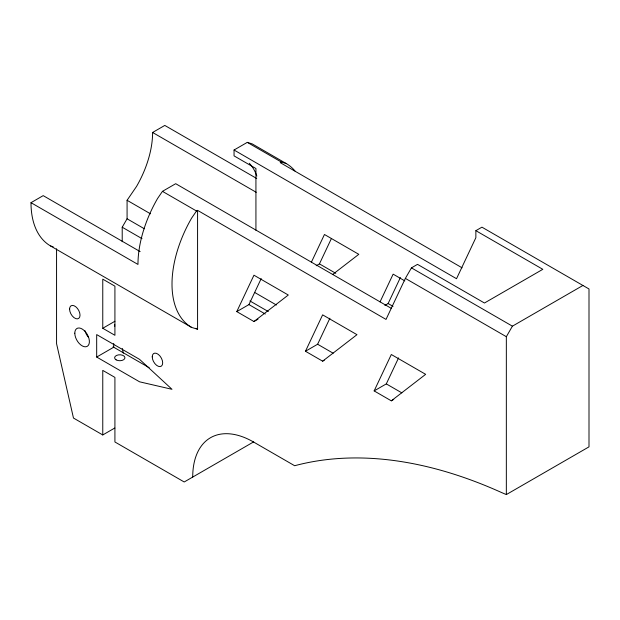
<?xml version="1.0" encoding="UTF-8"?>
<svg xmlns="http://www.w3.org/2000/svg" width="620" height="620" viewBox="0 0 620 620"><rect width="100%" height="100%" fill="white"/><g stroke="black" fill="none" stroke-linecap="round" stroke-linejoin="round"><path stroke-width="0.93" d="M140.143 251.604L43.199 195.633L31 202.678A94.612 54.622 -60 0 0 50.592 245.985L191.603 327.399L197.578 329.243L197.578 210.366L386.02 319.416L405.364 278.396L411.44 267.871L417.516 264.36L484.46 303.01L542.81 269.32L475.865 230.671L475.865 237.692L456.521 278.713L234.05 150.017L234.05 155.883L255.928 168.516L255.928 230.284M192.719 477.067A85.955 49.623 60 0 1 253.495 441.975L294.647 465.729A606.732 350.3 60 0 1 501.479 492.505L506.339 494.574L506.339 336.699L512.414 326.167L582.924 285.464M236.778 311.612L253.952 275.203L288.292 295.027L253.952 321.524L236.778 311.612L248.938 304.591L261.198 278.582M311.372 262.237L324.454 234.492L358.794 254.324L332.847 274.342M316.2 265.755L319.44 263.887L331.297 238.746M305.466 351.261L322.632 314.851L356.973 334.676L322.632 361.173L305.466 351.261L317.618 344.24L329.887 318.238M380.052 301.886L393.134 274.149L404.86 280.914M384.881 305.412L388.12 303.537L400.388 277.535M374.147 390.91L391.313 354.508L425.653 374.333L391.313 400.83L374.147 390.91L386.299 383.896L398.567 357.887M122.21 241.746L122.21 227.215L127.077 218.79L127.077 200.291L136.578 186.38A77.361 44.663 -60 0 0 152.605 132.471L164.796 125.426L256.726 178.498M391.569 308.512L175.7 183.698L162.456 191.347L157.565 198.501A94.612 54.622 -60 0 0 137.973 264.438L31 202.678M197.578 210.366L196.494 211.001L191.603 218.147A94.612 54.622 -60 0 0 191.603 327.399M234.05 150.017L247.287 142.368L252.177 143.879L286.215 163.525A94.612 54.622 -60 0 1 295.027 171.012M286.215 163.525L281.325 162.022L280.24 162.649L462.071 267.809M102.765 328.274L114.917 335.296L114.917 286.169L102.765 279.147L102.765 328.274L114.917 321.261M96.681 357.05L139.585 381.819L172.004 389.306L139.585 359.368L96.681 334.591L96.681 357.05L113.7 347.231L113.7 343.488M253.952 321.524L258.005 319.184M56.567 248.798L56.567 343.72L73.47 418.043L102.765 434.953L113.7 428.637A8.595 4.96 0 0 1 114.855 428.079M475.865 230.671L481.942 227.168L589 288.974L589 446.85L506.339 494.574M322.632 361.173L324.252 360.236M253.665 441.874L184.21 481.98L114.917 441.975L114.917 377.402L102.765 370.388L102.765 434.953M391.313 400.83L393.747 399.42M50.592 245.985L53.157 246.776M247.287 142.368L281.325 162.022M411.44 267.871L512.414 326.167M152.605 132.471L256.231 192.301M405.364 278.396L506.339 336.699M319.44 263.887L335.792 273.327M388.12 303.537L393.026 306.373M162.456 191.347L196.494 211.001M127.077 200.291L150.505 213.822M127.077 218.79L144.398 228.796M254.704 292.477L276.404 305.009M122.21 227.215L142.011 238.646M249.922 300.948L268.313 311.565M248.938 304.591L265.29 314.03M317.618 344.24L333.157 353.214M386.299 383.896L401.838 392.863M195.912 328.274L197.578 329.243M113.057 346.851L149.18 367.707M122.264 348.432L123.341 353.152M249.263 163.269A77.361 44.663 -60 0 1 256.835 176.08M114.801 326.244A5.154 2.976 0 0 1 114.801 324.702M88.172 336.978A10.315 5.952 60 0 1 84.971 330.708M69.579 309.117A7.393 4.27 60 0 0 77.415 318.874A7.393 4.27 60 0 0 77.415 308.419A7.393 4.27 60 0 0 69.579 309.117M152.233 356.841A7.393 4.27 60 0 0 160.076 366.598A7.393 4.27 60 0 0 160.076 356.144A7.393 4.27 60 0 0 152.233 356.841M74.803 333.188A10.315 5.952 60 0 0 85.746 346.797A10.315 5.952 60 0 0 85.746 332.212A10.315 5.952 60 0 0 74.803 333.188M116.134 359.863A5.154 2.976 0 0 0 124.76 358.523A5.154 2.976 0 0 0 118.443 354.88A5.154 2.976 0 0 0 116.134 359.863"/></g></svg>
